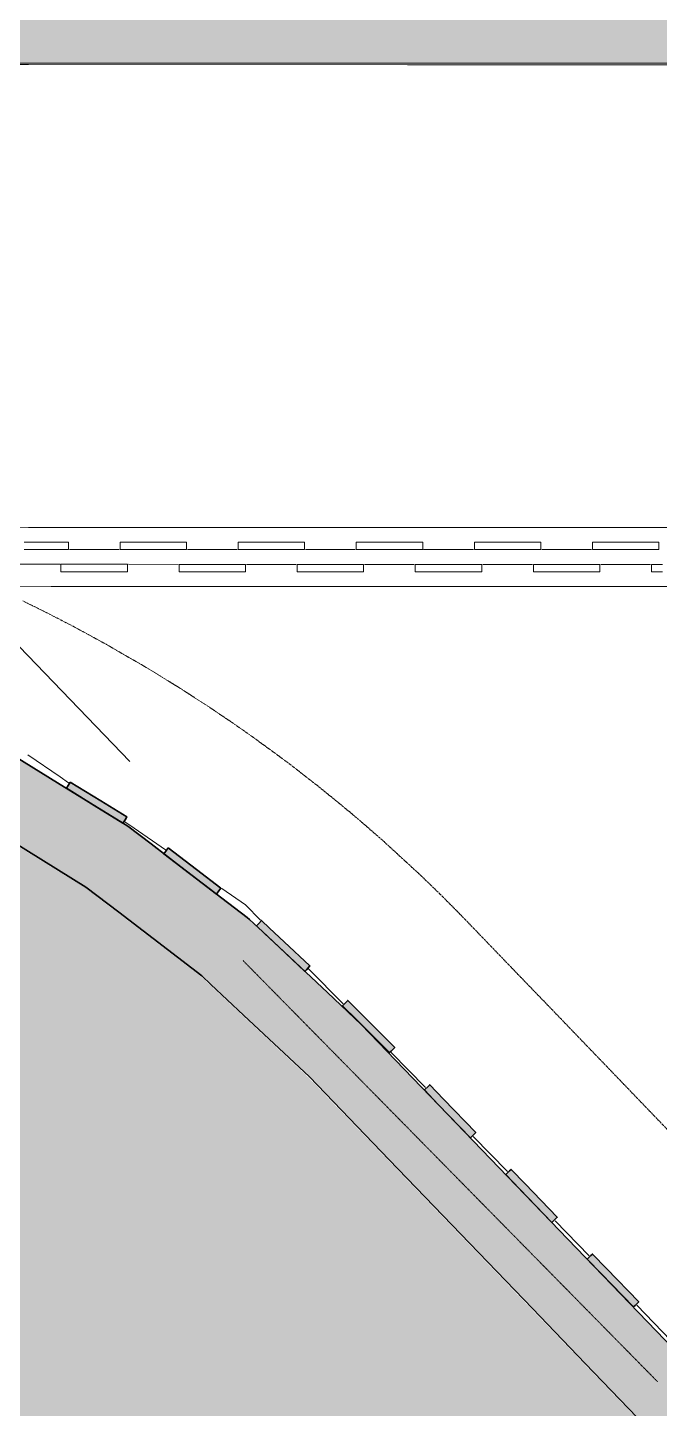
# Model space of a CAD drawing. Header units: millimetres. Extents: x -100577 to 287200, y -212120 to 238461.
# Drawn here: x 63235 to 64519, y 54176 to 56981 of the extents above; entities that cross this region are included whole.
import ezdxf

# ---------------------------------------------------------------- set-up
doc = ezdxf.new("R2010")
doc.units = ezdxf.units.MM
doc.linetypes.add('DASHED', pattern=[1.524, 1.27, -0.254])
doc.linetypes.add('PHANTOM', pattern=[6.35, 3.175, -0.635, 0.635, -0.635, 0.635, -0.635])
for name, color, linetype, lineweight in [('01_切断（構造・壁）', 7, 'Continuous', 35), ('06_部屋の色', 8, 'Continuous', 0), ('10_見えがかり', 7, 'Continuous', 13), ('13_見えがかり（窓台・隠れた窓）', 7, 'DASHED', 9), ('20_上部（屋根の外形・梁）', 8, 'PHANTOM', 9), ('30_敷地・外構', 8, 'Continuous', 9), ('50_寸法', 3, 'Continuous', 9)]:
    doc.layers.add(name, color=color, linetype=linetype, lineweight=lineweight)

msp = doc.modelspace()

# ---------------------------------------------------------------- hatches: boundary and pattern name
at = {"layer": '01_切断（構造・壁）'}
for points in [[(63553.2, 55271.1), (63681.7, 55172.7), (63686.4, 55169.1), (63712.7, 55144.4), (63844.8, 55020.4), (63913.4, 54955.9), (64368.6, 54483.3), (64945.6, 53884.2), (64974.5, 53854.1), (65033.2, 53793.2), (65403, 53409.2), (66765, 51994.9), (66833.8, 51923.5), (67049.1, 51699.9), (67258.3, 51482.7), (67259, 51481.9), (67259.4, 51481.5), (67308, 51431.1), (67308, 51431.1), (67308, 51431.1), (67313.1, 51425.8), (67373.9, 51362.7), (67437.6, 51296.5), (67437.6, 51296.5), (67444.8, 51289.1), (68301.2, 52101.8), (68855.9, 52628.2), (69055.2, 52817.4), (69542.1, 53279.4), (69624.5, 53357.6), (69691.5, 53419.4), (69707.9, 53434.5), (70717.6, 54365), (70960, 54588.4), (70962.5, 54590.7), (70965.9, 54593.9), (71564.8, 55145.8), (71834.2, 55394.1), (71874.1, 55350.7), (71935.9, 55283.8), (71548.5, 54926.8), (71067.9, 54483.9), (71061.9, 54478.3), (71061.9, 54478.3), (71061.9, 54478.3), (69809.7, 53324.4), (69793.5, 53309.4), (69726.9, 53248.1), (69690.8, 53213.8), (69645.1, 53170.4), (68959, 52519.3), (68602.8, 52181.3), (68404.6, 51993.2), (67548.8, 51181), (66968.7, 50614.1), (66704.9, 50356.3), (66553.8, 50208.7), (65401.1, 49082.2), (65286.2, 48966.6), (65213.2, 48893.2), (65162.6, 48842.3), (65119.3, 48798.7), (65111.9, 48806.1), (65048.4, 48869.2), (65013, 48904.4), (65107.1, 48999.2), (65206, 49098.7), (65295.4, 49188.7), (66534.5, 50399.5), (66600.2, 50463.7), (67337.5, 51184.2), (67205.2, 51321.6), (67057.4, 51475.1), (66956.7, 51579.6), (66896.3, 51521), (66884.3, 51509.3), (66848.1, 51474.1), (66773.7, 51551.2), (66743.9, 51582), (66775, 51612.2), (66829.7, 51665.4), (66834.3, 51669.9), (66852.6, 51687.7), (66618.8, 51930.5), (66618.4, 51930.9), (65093.8, 53514), (65092.1, 53515.8), (64368.4, 54267.2), (64261.4, 54378.4), (63970.1, 54680.8), (63808, 54849.1), (63674, 54974.9), (63607.9, 55037), (63589.2, 55054.6), (63420.8, 55183.5), (63353.9, 55234.8), (63175.7, 55344.8), (63101.7, 55390.4), (62915.5, 55481), (62886.7, 55495), (62835.2, 55520), (62642.6, 55590.7), (62595.6, 55608), (62557, 55622.2), (62359.9, 55672.8), (62269.9, 55695.9), (62127.5, 55717.5), (62070, 55726.3), (62047.5, 55729.7), (61976.9, 55740.4), (61773.1, 55750.7), (61762.6, 55751.3), (61719.9, 55753.4), (61702.2, 55754.3), (61677.1, 55755.6), (61584.3, 55755.6), (61545.1, 55755.6), (61519.7, 55755.6), (61505, 55755.6), (60671.2, 55755.7), (60650.6, 55755.7), (59535.7, 55755.9), (59459.2, 55755.9), (59287.5, 55755.9), (59145.4, 55755.9), (58471.8, 55756), (58471.8, 55756), (58471.8, 55756), (58471.9, 55906), (60076.4, 55905.8), (60652, 55905.7), (61325.1, 55905.6), (61506.3, 55905.6), (61508.7, 55905.6), (61547, 55905.6), (61639.3, 55905.6), (61680.9, 55905.6), (61681.9, 55905.5), (61681.9, 55905.5), (61820.8, 55898.5), (61824.5, 55898.3), (61940.2, 55892.5), (61992, 55889.9), (62134.1, 55868.3), (62198.1, 55858.5), (62299.9, 55843.1), (62434.2, 55808.6), (62439.1, 55807.3), (62450.9, 55804.3), (62601.6, 55765.6), (62684.5, 55735.1), (62736.5, 55716), (62890.1, 55659.6), (62893.9, 55658.2), (62893.9, 55658.2), (62893.9, 55658.2), (62901.6, 55654.5), (63023.2, 55595.4), (63130.8, 55543), (63174.1, 55522), (63296.4, 55446.5), (63439.1, 55358.5), (63486.3, 55322.3)], [(63322.2, 55448.2), (63384.1, 55410.1), (63437.1, 55377.3), (63433.4, 55371.4), (63429.2, 55364.6), (63376.2, 55397.3), (63314.3, 55435.5), (63318, 55441.4)], [(63521.3, 55314.4), (63579, 55270.2), (63628.4, 55232.4), (63624.2, 55226.9), (63619.3, 55220.5), (63569.9, 55258.3), (63512.1, 55302.5), (63516.3, 55308)], [(63757, 55123.4), (63809, 55074.5), (63801.9, 55066.9), (63798.8, 55063.6), (63746.7, 55112.5), (63716.9, 55140.4), (63700.3, 55156), (63705.1, 55161), (63710.6, 55166.9), (63727.2, 55151.4)], [(63914.9, 54975.6), (63981.6, 54909.1), (63974.2, 54901.7), (63971, 54898.5), (63904.3, 54965), (63875.4, 54993.8), (63882.8, 55001.2), (63886, 55004.4)], [(64080.8, 54803.7), (64146.2, 54735.9), (64138.6, 54728.6), (64135.3, 54725.5), (64070, 54793.3), (64041.7, 54822.7), (64049.2, 54830), (64052.5, 54833.1)], [(64246.3, 54631.8), (64311.7, 54564), (64304.1, 54556.7), (64300.9, 54553.6), (64235.5, 54621.4), (64207.2, 54650.8), (64214.8, 54658.1), (64218, 54661.2)], [(64411.9, 54460), (64477.3, 54392.2), (64469.8, 54385), (64466.5, 54381.8), (64401.1, 54449.6), (64372.8, 54479), (64380.3, 54486.2), (64383.6, 54489.4)]]:
    msp.add_hatch(color=7, dxfattribs=at).paths.add_polyline_path(points)
at = {"layer": '06_部屋の色', "true_color": 0xf6e3a4}
h = msp.add_hatch(color=8, dxfattribs=at)
h.paths.add_polyline_path([(44177.4, 42081.2), (44516.1, 42484.9), (44856, 42887.9), (43127.9, 44348.7), (46290.4, 48988.5), (46486.8, 49276.7), (46378.3, 49373.6), (46372.4, 49378.8), (46552.4, 49642.9), (46666.6, 49540.6), (46851.1, 49811.2), (46742.8, 49908.5), (46737, 49913.7), (46917.2, 50178), (47031.1, 50075.3), (47065.3, 50125.4), (47096.3, 50171), (48311.4, 51953.7), (48204.1, 52052.4), (48198.3, 52057.7), (48379.1, 52322.9), (48484.7, 52225.4), (48492, 52218.7), (48677.3, 52490.5), (48570.2, 52589.5), (48564.4, 52594.8), (48745.3, 52860.2), (48858, 52755.7), (48877.7, 52784.5), (49516.4, 53721.7), (49545.5, 53764.2), (49641.3, 53895.5), (49655.2, 53914.6), (49660, 53920.3), (49764.5, 54045.6), (49774.9, 54058.2), (49843.4, 54136.5), (49845.5, 54138.9), (49907.4, 54248.7), (49909.2, 54251.8), (49909.2, 54251.9), (49911.5, 54255.5), (50062, 54494.7), (50064.5, 54498), (50235.1, 54718.9), (50238, 54721.9), (50429, 54925.4), (50432.2, 54928.2), (50641.8, 55112.4), (50645.2, 55114.8), (50871.6, 55278.1), (50873.4, 55279.1), (51080.1, 55399.8), (51116.2, 55420.9), (51333.5, 55521.2), (51373.4, 55539.6), (51599.3, 55618.6), (51640.8, 55633.1), (51873.2, 55690), (51915.9, 55700.5), (52152.7, 55734.8), (52195.5, 55741), (52196.3, 55741.1), (52200.5, 55741.3), (52482.9, 55754.9), (52538.6, 55754.9), (54873.8, 55754.5), (54873.9, 55903), (54873.9, 55906.5), (58469.9, 55906), (58469.8, 55759.5), (58469.8, 55754), (58509.8, 55754), (58521.4, 55754), (61629.2, 55753.6), (61669.1, 55753.6), (61671, 55753.6), (61677.1, 55753.6), (61679, 55753.5), (61681, 55753.4), (61681.5, 55753.3), (61976.7, 55738.5), (61981, 55737.8), (62269.5, 55693.9), (62273.6, 55692.9), (62556.4, 55620.2), (62560.3, 55618.8), (62834.4, 55518.2), (62838, 55516.4), (63100.7, 55388.7), (63104.1, 55386.6), (63352.8, 55233.1), (63355.8, 55230.8), (63587.9, 55053.1), (63588.7, 55052.3), (63800.4, 54853.6), (63806.6, 54847.7), (63827.7, 54825.8), (63832.7, 54820.5), (63876.8, 54774.8), (64047.5, 54597.6), (66483.2, 52068.4), (66802.3, 51737.1), (66836.9, 51701.1), (66849.8, 51687.7), (66847.6, 51685.6), (66741.1, 51582.1), (66843.2, 51476.3), (66846.7, 51472.7), (66760.5, 51389), (66251.5, 50899.2), (66199.2, 50847.7), (66099.9, 50949.6), (66093.1, 50956.5), (66089.5, 50953), (66089.4, 50952.8), (66088.7, 50952.1), (66085.5, 50949), (65798.8, 50666.6), (65457.1, 50334.7), (65455.7, 50333.3), (65449.7, 50327.5), (64959, 49839.6), (64948.4, 49829), (64514.9, 49402), (64619.1, 49297.4), (64622.1, 49294.3), (64558.2, 49231.4), (64209.6, 48880), (63858.6, 48530.9), (63374.6, 48038.3), (63209.4, 47871.8), (63101.2, 47978.5), (62757.4, 47631.8), (62751.2, 47625.4), (62569.8, 47438.2), (62674.8, 47335.4), (62678.4, 47331.9), (62526.4, 47175.2), (62186.8, 46829.4), (61698.6, 46321.1), (61217.9, 45825.1), (60870.4, 45458.4), (60798.3, 45383.3), (60693.2, 45483.3), (60688.2, 45488.1), (60476.6, 45267.7), (60583.2, 45166.4), (60586.9, 45163), (60534.7, 45108.7), (60052.5, 44594.7), (59577.6, 44093.2), (59351.3, 43848.7), (59245.2, 43947.7), (59240.1, 43952.5), (59127.1, 43830.4), (59123.3, 43826.3), (58798.2, 43479.6), (58793.4, 43474.5), (58791.1, 43472.1), (58786.7, 43467.3), (58785.4, 43465.8), (58328.3, 42967.2), (58324.2, 42962.6), (57843.8, 42443.3), (57833.4, 42432.1), (57526.4, 42092.4), (57519.7, 42085.1), (57178.2, 41712.2), (56717.9, 41198.3), (56709.1, 41188.4), (56708.9, 41188.2), (56707.9, 41187.1), (56250, 40680.5), (56244.5, 40674.4), (55927.7, 40316), (55923, 40310.6), (55590.5, 39939.1), (55585.5, 39933.5), (55128.5, 39411.1), (55121.6, 39403.3), (54664.1, 38885.3), (54492.8, 38686.8), (54605.6, 38588.5), (54607.4, 38587), (54461.8, 38418.2), (54129.2, 38037.8), (53671.3, 37502), (53220.2, 36979.1), (52907.7, 36608.5), (52646.1, 36302.3), (51656.5, 37138.8), (51347.2, 37400.2), (51845.2, 37987.1), (52358.5, 38587.4), (52860.8, 39170.5), (53365.4, 39751.7), (50500.3, 42248), (49986.6, 41656.2), (49475, 41062.4), (48965.7, 40466.8), (48445.3, 39853.7), (48405.3, 39806.3), (50696.8, 37870.2), (50245.1, 37333.6), (49756.1, 36748.6), (49431.2, 36357.7), (48949, 35773.6), (48946.5, 35772), (48943.2, 35772.2), (43003.2, 40658.3), (43001.4, 40661.7), (43002.5, 40665.4), (43671, 41474)])
h.paths.add_polyline_path([(59417.2, 48399.8), (59346.9, 48477.5), (59271.8, 48550.4), (59192, 48618.2), (59108, 48680.7), (59020, 48737.5), (58928.6, 48788.5), (58834, 48833.3), (58736.6, 48871.9), (58637, 48904.1), (58535.4, 48929.6), (58432.5, 48948.5), (58328.5, 48960.5), (58223.9, 48965.8), (58119.2, 48964.2), (58014.9, 48955.8), (57911.3, 48940.5), (57808.9, 48918.5), (57708.2, 48889.9), (57609.6, 48854.7), (57513.5, 48813.2), (57420.3, 48765.4), (57330.4, 48711.7), (57244.3, 48652.2), (57162.2, 48587.2), (57084.5, 48517), (57011.6, 48441.8), (56943.8, 48362.1), (56881.3, 48278), (56824.5, 48190.1), (56773.6, 48098.7), (56728.7, 48004), (56690.1, 47906.7), (56658, 47807.1), (56632.4, 47705.5), (56613.6, 47602.6), (56601.5, 47498.5), (56596.2, 47393.9), (56597.8, 47289.3), (56606.3, 47184.9), (56621.5, 47081.3), (56643.5, 46978.9), (56672.1, 46878.3), (56707.3, 46779.6), (56748.9, 46683.5), (56796.6, 46590.4), (56850.3, 46500.5), (56909.8, 46414.3), (56974.8, 46332.3), (57045, 46254.6), (57120.2, 46181.7), (57199.9, 46113.9), (57284, 46051.4), (57371.9, 45994.6), (57463.4, 45943.6), (57558, 45898.7), (57655.3, 45860.2), (57754.9, 45828), (57856.5, 45802.5), (57959.5, 45783.6), (58063.5, 45771.5), (58168.1, 45766.3), (58272.8, 45767.9), (58377.1, 45776.3), (58480.7, 45791.6), (58583, 45813.6), (58683.7, 45842.2), (58782.4, 45877.4), (58878.5, 45918.9), (58971.7, 45966.6), (59061.5, 46020.4), (59147.7, 46079.9), (59229.8, 46144.9), (59307.4, 46215.1), (59380.3, 46290.2), (59448.1, 46370), (59510.6, 46454.1), (59567.4, 46542), (59618.4, 46633.4), (59663.3, 46728.1), (59701.9, 46825.4), (59734, 46925), (59759.5, 47026.6), (59778.4, 47129.5), (59790.5, 47233.5), (59795.7, 47338.1), (59794.1, 47442.8), (59785.7, 47547.1), (59770.4, 47650.8), (59748.4, 47753.1), (59719.8, 47853.8), (59684.6, 47952.5), (59643.1, 48048.6), (59595.4, 48141.7), (59541.6, 48231.6), (59482.1, 48317.8)], flags=0)
at = {"layer": '30_敷地・外構'}
msp.add_hatch(color=8, dxfattribs=at).paths.add_polyline_path([(203769.5, 214442.2), (243429.9, 177722.4), (287200.4, 133010.5), (281793.1, -51921.2), (240885.5, -149400.6), (236609.7, -153248.5), (133667.7, -201676.7), (129226.2, -203199.9), (92493.3, -208828.8), (80788.6, -210334.9), (60527.7, -212120.5), (29239.6, -207578.6), (4133.8, -203331.5), (-18461.2, -198214.2), (-25999.5, -196278.4), (-94563.8, -156949.3), (-100576.7, -152008.9), (-15558.2, -27276.9), (128293.3, -27285.8), (128295.1, 900.2), (83295.1, 903), (83298.1, 56905.6), (50292.3, 56910.4), (20297, 12903.7), (20297.7, 906.9), (3652.8, 907.9), (165570.8, 238460.5)])
h = msp.add_hatch(color=8, dxfattribs=at)
h.paths.add_polyline_path([(70281.8, 69207.8), (73677.5, 71131.7), (76317.4, 70450.3), (93200.2, 82501.8), (103770.8, 90730.6), (105767.7, 92615), (106777, 92003.9), (118469.6, 107201.5), (129043.6, 119707.7), (151078.7, 145305.3), (166376.8, 164634), (171338.8, 170679.3), (187221.6, 191433.9), (198287.1, 205505.8), (198077.8, 207155.4), (198176.7, 210842.5), (200714.4, 210456.7), (204131.2, 206946.8), (209555.7, 200562), (211125.9, 198648.5), (212482.5, 197237.2), (214840.2, 195221.2), (221884.4, 189362.5), (224837.6, 186553.4), (231278.8, 180241.4), (233222.4, 178925.4), (234262.7, 178289.6), (238252.8, 175499.1), (239941, 174138.4), (238463.9, 171833.7), (214169.7, 143331.8), (209158, 139970.9), (184287.9, 106391.7), (183978.8, 101792.3), (187006.4, 98885.9), (183025.8, 93881.7), (165710.5, 106977.9), (169773.7, 111251.6), (174631.2, 107898.8), (178916.9, 108657.7), (203772.1, 141800.6), (210006.1, 145862.8), (226838.7, 165530.3), (229045.1, 168159.5), (228926.8, 173574.7), (225566, 172051.7), (219062, 168983.4), (203917.8, 160610.9), (202180.3, 160000.3), (200038.9, 159685.2), (197646.8, 159569.2), (191232.4, 159713.7), (183101.3, 159306.8), (180096, 159014.2), (168070.4, 160234.9), (162297.1, 151659), (173068.1, 147576.7), (172195.8, 145262.2), (160705.7, 149610.5), (132461.2, 116785.1), (121949.3, 104357), (112882.8, 92798.2), (110861.5, 90176.8), (104210.4, 83405.4), (97491.3, 77480.3), (91406.2, 72673.6), (81313, 65672.4), (81913.6, 64348.8), (188764.9, 67868.7), (246788.5, 67840.1), (246782.4, 63340.4), (205026.1, 63372.3), (201917.6, 60299.6), (196541.2, 60910.6), (193812.1, 63375.4), (188843, 63378.7), (126859.9, 61341.1), (83292.6, 59800.2), (83292.1, 56905.6), (50292.3, 56910.4), (20297, 12903.7), (20297, 12688.5), (15590.7, 3142.9), (14531.9, 521.6), (14417.8, -2475.5), (17720, -43184.1), (25175.2, -42918.5), (79835.2, -42007), (146150.7, -40578.9), (241235.5, -38178.8), (246311.2, -38102.7), (247627, -49076.9), (261713.2, -83458.2), (157801.7, -94080.4), (165058.9, -133727.2), (125695.1, -141051.4), (124858.5, -140143.1), (118887.5, -141940.9), (123034.3, -155932.7), (127770.8, -172228.3), (146551, -170016.7), (170292.1, -167511), (174821.9, -166335.5), (176248.1, -172157.3), (171364.9, -173432), (147215.1, -175970), (104092.5, -181701.7), (47870.9, -189957.7), (8834.5, -196640), (5104.1, -198423.7), (4305.2, -197393.1), (3768, -190337.6), (6822.6, -189843.8), (32763, -185393.7), (35342.7, -181411.3), (31434.2, -162225.7), (28768.7, -160898.3), (-9297.6, -166488.1), (-10932.9, -168206.2), (-6545.2, -190414.5), (-10493.4, -191063.3), (-16165.6, -162327.1), (-26790.2, -120042.4), (-7087.1, -114417.5), (18234.2, -108159), (19923.5, -105794.1), (14653.4, -79966.8), (13290.8, -79523.1), (-25792.5, -92480.8), (-55264.6, -101098.3), (-56830.6, -103919.1), (-41581.5, -164299.3), (-39301.9, -166240.5), (-28152.8, -163917.1), (-27140.8, -168806), (-41869.2, -171871.6), (-45676.2, -172875.7), (-47156.1, -168100.7), (-45926.7, -165398.6), (-61931.1, -102077.8), (-67560.2, -103569.8), (-63454.4, -97546.1), (-48680.2, -93970.1), (-27190.9, -87692.8), (-10339.7, -82620.1), (13576, -74692.3), (11129, -62712.5), (4851.7, -55163.2), (-7349.7, -55898.5), (-35297.5, -58584.6), (-37037.7, -58789.7), (-28960.4, -46939.4), (-8207.5, -44935.7), (7055.9, -44015.2), (3105.4, -3032.2), (840.6, -3217.9), (7522.9, 6585.8), (10187.5, 6878.3), (11706.4, 9732.8), (14901.5, 15113.4), (16646.9, 17889.1), (22187.6, 25269.1), (30756.1, 36198.6), (31077.5, 37245.9), (31975.8, 38563.7), (31567.5, 38842), (31588.6, 38910.6), (30327, 40042.1), (49726.1, 68502.9)])
h.paths.add_polyline_path([(249686.5, -79169.6), (252259.2, -74874.4), (242638.1, -51401.1), (239775.7, -49213.7), (181560.6, -50672.4), (180361.5, -51600.4), (186760.2, -82836), (189879.9, -85279.1)], flags=0)
h.paths.add_polyline_path([(122432.1, -172857.2), (117492, -157794.3), (113402.4, -143592.4), (102608.5, -146842.3), (107948.6, -173032.7), (109906.3, -174334.1)], flags=0)
h.paths.add_polyline_path([(102996.6, -140548.1), (124602.2, -135154.1), (156696.1, -129184.4), (157833, -127530), (155666.1, -115696.7), (153986.3, -115089.9), (100253.9, -125531.9), (98537.9, -126917.3), (100981.6, -138868.5)], flags=0)
h.paths.add_polyline_path([(181053.6, -86178), (182290.1, -83401.5), (175965.9, -52507), (173537.3, -50882.1), (151095.8, -51446.1), (149631.6, -53415.5), (155735.4, -84812.1), (159727.9, -88358.6)], flags=0)
h.paths.add_polyline_path([(99494.3, -121610.6), (153219.1, -111162.3), (154578.8, -109774.6), (152277.1, -97194.9), (149896.3, -96119.8), (96586.6, -107524.3), (94891.3, -109028.4), (97241.7, -120535.1)], flags=0)
h.paths.add_polyline_path([(75896.9, -176990.2), (78241.8, -179443.5), (101889, -175966.4), (103551.3, -173924.8), (87363.8, -94627.4), (84319.8, -93101.1), (61964.6, -97605.5), (60072.8, -99694.4), (67162.3, -133433.2)], flags=0)
h.paths.add_polyline_path([(95750.4, -103618.9), (148859.4, -92258.5), (150733.9, -89644.7), (148254.3, -79377.5), (145045.1, -77400.2), (93521.8, -88309.4), (91195.7, -90896.2), (93506.5, -102243.3)], flags=0)
h.paths.add_polyline_path([(43382.8, -180823.1), (48031.7, -183881.9), (70055.1, -180646.6), (71981.9, -177742.1), (63245.7, -134234.7), (56561.5, -102428.6), (52408.1, -99533.9), (29809, -104087.4), (28183.3, -106324.1)], flags=0)
h.paths.add_polyline_path([(89321.7, -81754.1), (91291.1, -82655.5), (145232, -71228.9), (146664.1, -69541), (143754.5, -54561.9), (140927.6, -51686.8), (84918.2, -52894.1), (83660.4, -53992.7)], flags=0)
h.paths.add_polyline_path([(26104.8, -96137.2), (28626.9, -98207.3), (83131.5, -87228.8), (85408.9, -85024.9), (82982.7, -73164.2), (80491.6, -71617.5), (25091, -79979.4), (23284.3, -82315)], flags=0)
h.paths.add_polyline_path([(8662.3, -116696.7), (16955.9, -155943.6), (19718.1, -157181.6), (28042.5, -155955.5), (29652, -153514.1), (21590.4, -113992.6), (19195.1, -112036.1), (11433.2, -113952.7)], flags=0)
h.paths.add_polyline_path([(-14901.1, -146868.3), (-13246.6, -153270), (-11595.5, -160014.5), (-10030.9, -161553.2), (11082.9, -158450), (13057.8, -154408.2), (5242.1, -117420.3), (2042.8, -116282), (-6056.4, -118286.7), (-18134.3, -121726.9), (-20359.4, -125135)], flags=0)
h.paths.add_polyline_path([(21655.5, -74325.8), (23826.9, -76129.8), (79893, -67670.8), (81368.1, -65237.5), (79190.5, -54559.2), (77563.5, -53034.8), (26041.5, -53901.6), (19126.3, -61936.4)], flags=0)
h.paths.add_polyline_path([(189980.9, 189290.1), (174073.1, 168504.1), (169859.1, 162049), (180101.3, 161022.9), (182960.3, 161291.7), (191203.4, 161711.3), (197625.7, 161560.6), (199848, 161671.4), (201703.1, 161946.9), (203092.1, 162439.7), (218116.6, 170741.8), (225532, 174554.4), (228861.8, 176201.2), (228827.8, 177751.9), (222409.3, 184045.9), (219560.9, 186746.1), (212587, 192548.9), (210073, 194689.2), (208505.3, 196332.2), (206877.2, 198317.3), (203662.6, 202101.3), (200069.2, 202133.5)], flags=0)
h.paths.add_polyline_path([(11098.7, -3879.5), (11053.3, -3474.8), (10631.2, -2734.1), (9456.7, -2857.9), (9312.6, -4172.2), (12771.6, -42208.1), (13096.5, -42585.8), (13413.3, -42769.7), (14294.3, -42685.8), (14446.4, -42063.9)], flags=0)

# ---------------------------------------------------------------- linework, layer by layer
at = {"layer": '01_切断（構造・壁）'}
for points in [[(63174.1, 55522), (63296.4, 55446.5), (63439.1, 55358.5), (63486.3, 55322.3), (63553.2, 55271.1)], [(63322.2, 55448.2), (63384.1, 55410.1), (63437.1, 55377.3), (63433.4, 55371.4), (63429.2, 55364.6), (63376.2, 55397.3), (63314.3, 55435.5), (63318, 55441.4), (63322.2, 55448.2)], [(65092.1, 53515.8), (64368.4, 54267.2), (64261.4, 54378.4), (63970.1, 54680.8), (63808, 54849.1), (63674, 54974.9), (63607.9, 55037), (63589.2, 55054.6), (63420.8, 55183.5), (63353.9, 55234.8), (63175.7, 55344.8)], [(63521.3, 55314.4), (63579, 55270.2), (63628.4, 55232.4), (63624.2, 55226.9), (63619.3, 55220.5), (63569.9, 55258.3), (63512.1, 55302.5), (63516.3, 55308), (63521.3, 55314.4)], [(63553.2, 55271.1), (63681.7, 55172.7), (63686.4, 55169.1), (63712.7, 55144.4), (63844.8, 55020.4), (63913.4, 54955.9), (64368.6, 54483.3), (64945.6, 53884.2), (64974.5, 53854.1), (65033.2, 53793.2), (65403, 53409.2), (66765, 51994.9)], [(63757, 55123.4), (63809, 55074.5), (63801.9, 55066.9), (63798.8, 55063.6), (63746.7, 55112.5), (63716.9, 55140.4), (63700.3, 55156), (63705.1, 55161), (63710.6, 55166.9), (63727.2, 55151.4), (63757, 55123.4)], [(63914.9, 54975.6), (63981.6, 54909.1), (63974.2, 54901.7), (63971, 54898.5), (63904.3, 54965), (63875.4, 54993.8), (63882.8, 55001.2), (63886, 55004.4), (63914.9, 54975.6)], [(64080.8, 54803.7), (64146.2, 54735.9), (64138.6, 54728.6), (64135.3, 54725.5), (64070, 54793.3), (64041.7, 54822.7), (64049.2, 54830), (64052.5, 54833.1), (64080.8, 54803.7)], [(64246.3, 54631.8), (64311.7, 54564), (64304.1, 54556.7), (64300.9, 54553.6), (64235.5, 54621.4), (64207.2, 54650.8), (64214.8, 54658.1), (64218, 54661.2), (64246.3, 54631.8)], [(64411.9, 54460), (64477.3, 54392.2), (64469.8, 54385), (64466.5, 54381.8), (64401.1, 54449.6), (64372.8, 54479), (64380.3, 54486.2), (64383.6, 54489.4), (64411.9, 54460)]]:
    msp.add_lwpolyline(points, dxfattribs=at)
at = {"layer": '10_見えがかり'}
for points in [[(61698.2, 56279), (61698.2, 56357.4), (61698.2, 56514), (61698.2, 56670.7), (61698.2, 56749), (61698.2, 56827.4), (61698.2, 56905.7), (62467.9, 56905.6), (63237.5, 56905.5), (64007.2, 56905.4), (64776.8, 56905.3), (65546.4, 56905.1), (66316.1, 56905), (67085.7, 56904.9)], [(67085.6, 55964.9), (66315.9, 55965), (65546.3, 55965.1), (64776.7, 55965.3), (64007, 55965.4), (63237.4, 55965.5), (62467.7, 55965.6), (61698.1, 55965.7), (61698.1, 56200.7), (61698.2, 56279)], [(63228.3, 55935.5), (63239.6, 55935.5), (63262.1, 55935.5), (63273.3, 55935.5), (63284.6, 55935.5), (63295.8, 55935.5), (63307.1, 55935.5), (63318.3, 55935.5), (63318.3, 55933), (63318.3, 55931.7), (63318.3, 55930.5), (63318.3, 55929.2), (63318.3, 55928), (63318.3, 55926.7), (63318.3, 55925.5), (63318.3, 55924.2), (63318.3, 55923), (63318.3, 55921.7), (63318.3, 55920.5), (63295.8, 55920.5), (63284.6, 55920.5), (63273.3, 55920.5), (63262.1, 55920.5), (63250.8, 55920.5), (63239.6, 55920.5), (63228.3, 55920.5)], [(63423.3, 55929.2), (63423.3, 55930.5), (63423.3, 55931.7), (63423.3, 55933), (63423.3, 55934.2), (63423.3, 55935.5), (63434.6, 55935.5), (63445.8, 55935.5), (63457.1, 55935.5), (63468.3, 55935.4), (63479.6, 55935.4), (63490.8, 55935.4), (63513.3, 55935.4), (63524.6, 55935.4), (63535.8, 55935.4), (63547.1, 55935.4), (63558.3, 55935.4), (63558.3, 55930.4), (63558.3, 55929.2), (63558.3, 55927.9), (63558.3, 55926.7), (63558.3, 55925.4), (63558.3, 55924.2), (63558.3, 55920.4), (63547.1, 55920.4), (63535.8, 55920.4), (63524.6, 55920.4), (63513.3, 55920.4), (63502.1, 55920.4), (63490.8, 55920.4), (63479.6, 55920.4), (63468.3, 55920.4), (63457.1, 55920.5), (63445.8, 55920.5), (63434.6, 55920.5), (63423.3, 55920.5), (63423.3, 55923), (63423.3, 55924.2), (63423.3, 55925.5), (63423.3, 55926.7), (63423.3, 55929.2)], [(63663.3, 55920.4), (63663.3, 55922.9), (63663.3, 55924.2), (63663.3, 55925.4), (63663.3, 55926.7), (63663.3, 55930.4), (63663.3, 55931.7), (63663.3, 55934.2), (63663.3, 55935.4), (63674.6, 55935.4), (63719.6, 55935.4), (63742.1, 55935.4), (63787.1, 55935.4), (63798.3, 55935.4), (63798.3, 55934.2), (63798.3, 55931.7), (63798.3, 55930.4), (63798.3, 55929.2), (63798.3, 55926.7), (63798.3, 55925.4), (63798.3, 55924.2), (63798.3, 55921.7), (63798.3, 55920.4), (63787.1, 55920.4), (63775.8, 55920.4), (63753.3, 55920.4), (63742.1, 55920.4), (63719.6, 55920.4), (63708.3, 55920.4), (63697.1, 55920.4), (63685.8, 55920.4), (63674.6, 55920.4), (63663.3, 55920.4)], [(63903.3, 55920.4), (63903.3, 55922.9), (63903.3, 55929.1), (63903.3, 55930.4), (63903.3, 55934.1), (63903.3, 55935.4), (63914.6, 55935.4), (63925.8, 55935.4), (63937.1, 55935.4), (63948.3, 55935.4), (63959.6, 55935.4), (63970.8, 55935.4), (63982.1, 55935.4), (63993.3, 55935.4), (64004.6, 55935.4), (64015.8, 55935.4), (64027.1, 55935.4), (64038.3, 55935.4), (64038.3, 55934.1), (64038.3, 55932.9), (64038.3, 55931.6), (64038.3, 55930.4), (64038.3, 55927.9), (64038.3, 55926.6), (64038.3, 55925.4), (64038.3, 55924.1), (64038.3, 55922.9), (64038.3, 55921.6), (64038.3, 55920.4), (64027.1, 55920.4), (64015.8, 55920.4), (64004.6, 55920.4), (63970.8, 55920.4), (63959.6, 55920.4), (63948.3, 55920.4), (63937.1, 55920.4), (63925.8, 55920.4), (63914.6, 55920.4), (63903.3, 55920.4)], [(64143.3, 55920.4), (64143.3, 55922.9), (64143.3, 55924.1), (64143.3, 55925.4), (64143.3, 55926.6), (64143.3, 55930.4), (64143.3, 55931.6), (64143.3, 55932.9), (64143.3, 55934.1), (64143.3, 55935.4), (64154.6, 55935.3), (64177.1, 55935.3), (64188.3, 55935.3), (64199.6, 55935.3), (64210.8, 55935.3), (64222.1, 55935.3), (64233.3, 55935.3), (64244.6, 55935.3), (64267.1, 55935.3), (64278.3, 55935.3), (64278.3, 55934.1), (64278.3, 55932.8), (64278.3, 55927.8), (64278.3, 55925.3), (64278.3, 55922.8), (64278.3, 55921.6), (64278.3, 55920.3), (64267.1, 55920.3), (64255.8, 55920.3), (64244.6, 55920.3), (64233.3, 55920.3), (64222.1, 55920.3), (64210.8, 55920.3), (64199.6, 55920.3), (64188.3, 55920.3), (64177.1, 55920.3), (64165.8, 55920.3), (64154.6, 55920.3), (64143.3, 55920.4)], [(64383.3, 55929.1), (64383.3, 55930.3), (64383.3, 55931.6), (64383.3, 55932.8), (64383.3, 55934.1), (64383.3, 55935.3), (64394.6, 55935.3), (64405.8, 55935.3), (64428.3, 55935.3), (64439.6, 55935.3), (64450.8, 55935.3), (64473.3, 55935.3), (64484.6, 55935.3), (64507.1, 55935.3), (64518.3, 55935.3), (64518.3, 55934), (64518.3, 55932.8), (64518.3, 55931.5), (64518.3, 55930.3), (64518.3, 55927.8), (64518.3, 55926.5), (64518.3, 55922.8), (64518.3, 55921.5), (64518.3, 55920.3), (64507.1, 55920.3), (64495.8, 55920.3), (64484.6, 55920.3), (64473.3, 55920.3), (64462.1, 55920.3), (64450.8, 55920.3), (64439.6, 55920.3), (64428.3, 55920.3), (64417.1, 55920.3), (64405.8, 55920.3), (64394.6, 55920.3), (64383.3, 55920.3), (64383.3, 55921.6), (64383.3, 55922.8), (64383.3, 55924.1), (64383.3, 55925.3), (64383.3, 55929.1)], [(63320.3, 55920.5), (63421.3, 55920.5)], [(63560.3, 55920.4), (63661.3, 55920.4)], [(63800.3, 55920.4), (63901.3, 55920.4)], [(64040.3, 55920.4), (64141.3, 55920.4)], [(64280.3, 55920.3), (64381.3, 55920.3)], [(63301.3, 55890.5), (63255.7, 55890.5), (63200.3, 55890.5)], [(63303.3, 55884.2), (63303.3, 55885.5), (63303.3, 55886.7), (63303.3, 55888), (63303.3, 55889.2), (63303.3, 55890.5), (63314.6, 55890.5), (63325.8, 55890.5), (63337.1, 55890.5), (63348.3, 55890.5), (63359.6, 55890.5), (63370.8, 55890.5), (63393.3, 55890.5), (63404.6, 55890.5), (63415.8, 55890.5), (63427.1, 55890.5), (63438.3, 55890.5), (63438.3, 55889.2), (63438.3, 55888), (63438.3, 55886.7), (63438.3, 55885.5), (63438.3, 55884.2), (63438.3, 55881.7), (63438.3, 55880.5), (63438.3, 55878), (63438.3, 55876.7), (63438.3, 55875.5), (63427.1, 55875.5), (63415.8, 55875.5), (63404.6, 55875.5), (63382.1, 55875.5), (63370.8, 55875.5), (63348.3, 55875.5), (63314.6, 55875.5), (63303.3, 55875.5), (63303.3, 55876.7), (63303.3, 55878), (63303.3, 55879.2), (63303.3, 55880.5), (63303.3, 55881.7), (63303.3, 55884.2)], [(63541.3, 55890.4), (63440.3, 55890.5)], [(63543.3, 55884.2), (63543.3, 55886.7), (63543.3, 55890.4), (63554.6, 55890.4), (63565.8, 55890.4), (63577.1, 55890.4), (63599.6, 55890.4), (63610.8, 55890.4), (63622.1, 55890.4), (63633.3, 55890.4), (63644.6, 55890.4), (63655.8, 55890.4), (63667.1, 55890.4), (63678.3, 55890.4), (63678.3, 55886.7), (63678.3, 55885.4), (63678.3, 55884.2), (63678.3, 55881.7), (63678.3, 55880.4), (63678.3, 55879.2), (63678.3, 55875.4), (63667.1, 55875.4), (63655.8, 55875.4), (63644.6, 55875.4), (63633.3, 55875.4), (63622.1, 55875.4), (63610.8, 55875.4), (63599.6, 55875.4), (63588.3, 55875.4), (63577.1, 55875.4), (63565.8, 55875.4), (63554.6, 55875.4), (63543.3, 55875.4), (63543.3, 55876.7), (63543.3, 55877.9), (63543.3, 55879.2), (63543.3, 55880.4), (63543.3, 55884.2)], [(63781.3, 55890.4), (63680.3, 55890.4)], [(63783.3, 55875.4), (63783.3, 55877.9), (63783.3, 55879.2), (63783.3, 55880.4), (63783.3, 55881.7), (63783.3, 55885.4), (63783.3, 55886.7), (63783.3, 55887.9), (63783.3, 55890.4), (63794.6, 55890.4), (63805.8, 55890.4), (63817.1, 55890.4), (63828.3, 55890.4), (63850.8, 55890.4), (63862.1, 55890.4), (63873.3, 55890.4), (63884.6, 55890.4), (63895.8, 55890.4), (63907.1, 55890.4), (63918.3, 55890.4), (63918.3, 55887.9), (63918.3, 55886.6), (63918.3, 55885.4), (63918.3, 55884.1), (63918.3, 55881.6), (63918.3, 55880.4), (63918.3, 55879.1), (63918.3, 55875.4), (63907.1, 55875.4), (63895.8, 55875.4), (63884.6, 55875.4), (63873.3, 55875.4), (63862.1, 55875.4), (63850.8, 55875.4), (63839.6, 55875.4), (63828.3, 55875.4), (63805.8, 55875.4), (63794.6, 55875.4), (63783.3, 55875.4)], [(64021.3, 55890.4), (63920.3, 55890.4)], [(64023.3, 55875.4), (64023.3, 55877.9), (64023.3, 55879.1), (64023.3, 55881.6), (64023.3, 55882.9), (64023.3, 55884.1), (64023.3, 55886.6), (64023.3, 55887.9), (64023.3, 55889.1), (64023.3, 55890.4), (64034.6, 55890.4), (64045.8, 55890.4), (64057.1, 55890.4), (64090.8, 55890.4), (64113.3, 55890.4), (64124.6, 55890.4), (64135.8, 55890.4), (64147.1, 55890.4), (64158.3, 55890.3), (64158.3, 55889.1), (64158.3, 55886.6), (64158.3, 55885.3), (64158.3, 55884.1), (64158.3, 55881.6), (64158.3, 55880.3), (64158.3, 55877.8), (64158.3, 55876.6), (64158.3, 55875.3), (64147.1, 55875.4), (64124.6, 55875.4), (64113.3, 55875.4), (64102.1, 55875.4), (64090.8, 55875.4), (64079.6, 55875.4), (64068.3, 55875.4), (64057.1, 55875.4), (64045.8, 55875.4), (64034.6, 55875.4), (64023.3, 55875.4)], [(64261.3, 55890.3), (64160.3, 55890.3)], [(64263.3, 55875.3), (64263.3, 55877.8), (64263.3, 55879.1), (64263.3, 55880.3), (64263.3, 55885.3), (64263.3, 55886.6), (64263.3, 55887.8), (64263.3, 55889.1), (64263.3, 55890.3), (64274.6, 55890.3), (64297.1, 55890.3), (64308.3, 55890.3), (64319.6, 55890.3), (64330.8, 55890.3), (64342.1, 55890.3), (64353.3, 55890.3), (64364.6, 55890.3), (64387.1, 55890.3), (64398.3, 55890.3), (64398.3, 55889.1), (64398.3, 55887.8), (64398.3, 55885.3), (64398.3, 55884.1), (64398.3, 55882.8), (64398.3, 55881.6), (64398.3, 55880.3), (64398.3, 55879.1), (64398.3, 55877.8), (64398.3, 55875.3), (64387.1, 55875.3), (64364.6, 55875.3), (64353.3, 55875.3), (64330.8, 55875.3), (64319.6, 55875.3), (64308.3, 55875.3), (64297.1, 55875.3), (64285.8, 55875.3), (64274.6, 55875.3), (64263.3, 55875.3)], [(64501.3, 55890.3), (64400.3, 55890.3)], [(64503.3, 55884), (64503.3, 55886.5), (64503.3, 55887.8), (64503.3, 55889), (64503.3, 55890.3), (64514.6, 55890.3), (64525.8, 55890.3)], [(64525.8, 55875.3), (64514.6, 55875.3), (64503.3, 55875.3), (64503.3, 55876.5), (64503.3, 55877.8), (64503.3, 55879), (64503.3, 55884)], [(62392.5, 55838.6), (63283.2, 55845.5), (65839.2, 55845.1), (67117.2, 55844.9), (69673.2, 55844.5), (70951.2, 55844.4), (71133.8, 55711), (71133.6, 54933.3), (71133.6, 54777.7), (70768.2, 54434.5)], [(63318.7, 55446.4), (63301.3, 55458.4), (63235.9, 55503.4)], [(63515.8, 55310.6), (63452.2, 55354.4), (63433.3, 55367.4)], [(63708.8, 55167.9), (63678.5, 55198.5), (63630.3, 55231.7)], [(63876.5, 54997.7), (63806.4, 55068.8)], [(64044.1, 54827.7), (63974.1, 54898.7)], [(64210.5, 54656.8), (64141.2, 54728.3)], [(64376.5, 54485.4), (64307.2, 54556.9)], [(64542.5, 54314), (64473.2, 54385.5)]]:
    msp.add_lwpolyline(points, dxfattribs=at)
at = {"layer": '13_見えがかり（窓台・隠れた窓）'}
msp.add_lwpolyline([(64515.6, 54230), (63673.4, 55085.4)], dxfattribs=at)
at = {"layer": '20_上部（屋根の外形・梁）'}
msp.add_lwpolyline([(63226, 55816), (63245, 55806.6), (63245.6, 55806.3), (63250.1, 55804.2), (63250.6, 55804), (63257.6, 55800.4), (63257.9, 55800.2), (63274.7, 55791.9), (63274.9, 55791.8), (63280.3, 55789), (63327.6, 55764.6), (63327.8, 55764.5), (63371.3, 55741.1), (63371.6, 55740.9), (63380.3, 55736), (63380.8, 55735.7), (63395.2, 55727.9), (63395.5, 55727.7), (63430.2, 55707.6), (63430.4, 55707.4), (63466.3, 55687), (63466.7, 55686.8), (63480.4, 55678.4), (63481, 55678.1), (63489.6, 55673.1), (63489.9, 55672.9), (63490.2, 55672.7), (63521.1, 55653.6), (63521.3, 55653.5), (63536.5, 55644.2), (63536.8, 55644), (63541.5, 55641), (63542, 55640.7), (63545.8, 55638.4), (63545.9, 55638.3), (63553.3, 55633.4), (63553.5, 55633.3), (63605.5, 55599.8), (63605.8, 55599.6), (63626.8, 55585.3), (63638.4, 55577.4), (63638.8, 55577.1), (63650.8, 55569.2), (63651.2, 55568.9), (63665.8, 55558.7), (63666.1, 55558.5), (63673.3, 55553.6), (63673.7, 55553.3), (63678.8, 55549.6), (63679.2, 55549.3), (63695.8, 55537.7), (63696, 55537.5), (63710.9, 55526.6), (63749, 55498.9), (63749.2, 55498.7), (63758.1, 55492), (63758.5, 55491.7), (63762, 55489.1), (63762.4, 55488.9), (63768.1, 55484.5), (63768.4, 55484.3), (63783.9, 55472.5), (63784.2, 55472.3), (63798.2, 55461.2), (63798.5, 55460.9), (63827.1, 55438.8), (63827.4, 55438.5), (63855.4, 55415.7), (63855.7, 55415.4), (63869.7, 55404.3), (63870, 55404), (63879, 55396.4), (63879.5, 55396), (63890.8, 55386.8), (63891.1, 55386.6), (63921.3, 55360.5), (63921.5, 55360.3), (63938.7, 55345.7), (63939.2, 55345.2), (63943.2, 55341.7), (63943.8, 55341.1), (63953, 55333.1), (63953.4, 55332.8), (64033.9, 55259), (64034, 55258.9), (64034.3, 55258.6), (64053.7, 55239.8), (64073.4, 55220.7), (64073.6, 55220.5), (64108.7, 55185.2), (64109, 55185), (64112.1, 55181.9), (64112.4, 55181.6), (64114.1, 55179.9), (64114.4, 55179.5), (64114.5, 55179.4), (64114.7, 55179.2), (64218.1, 55071.9), (64282.6, 55005), (64282.7, 55005), (64402.6, 54880.5), (64450.4, 54830.8), (64450.4, 54830.8), (64583.4, 54692.6)], dxfattribs=at)
at = {"layer": '30_敷地・外構'}
for points in [[(236609.7, -153248.5), (133667.7, -201676.7), (129226.2, -203199.9), (92493.3, -208828.8), (80788.6, -210334.9), (60527.7, -212120.5), (29239.6, -207578.6), (4133.8, -203331.5), (-18461.2, -198214.2), (-25999.5, -196278.4), (-94563.8, -156949.3), (-100576.7, -152008.9), (-15558.2, -27276.9), (128293.3, -27285.8), (128295.1, 900.2), (83295.1, 903), (83298.1, 56905.6), (50292.3, 56910.4), (20297, 12903.7), (20297.7, 906.9), (3652.8, 907.9), (165570.8, 238460.5)], [(188843, 63378.7), (126859.9, 61341.1), (83292.6, 59800.2), (83292.1, 56905.6), (50292.3, 56910.4), (20297, 12903.7), (20297, 12688.5), (15590.7, 3142.9), (14531.9, 521.6), (14417.8, -2475.5), (17720, -43184.1), (25175.2, -42918.5), (79835.2, -42007), (146150.7, -40578.9), (241235.5, -38178.8)], [(83295.1, 56902.6), (83292.1, 900), (20300.7, 903.9), (20300, 12902.8), (50293.9, 56907.4), (83295.1, 56902.6)]]:
    msp.add_lwpolyline(points, dxfattribs=at)
at = {"layer": '50_寸法'}
msp.add_lwpolyline([(63443.2, 55490.2), (55579.8, 63658.3)], dxfattribs=at)

doc.saveas('drawing.dxf')
